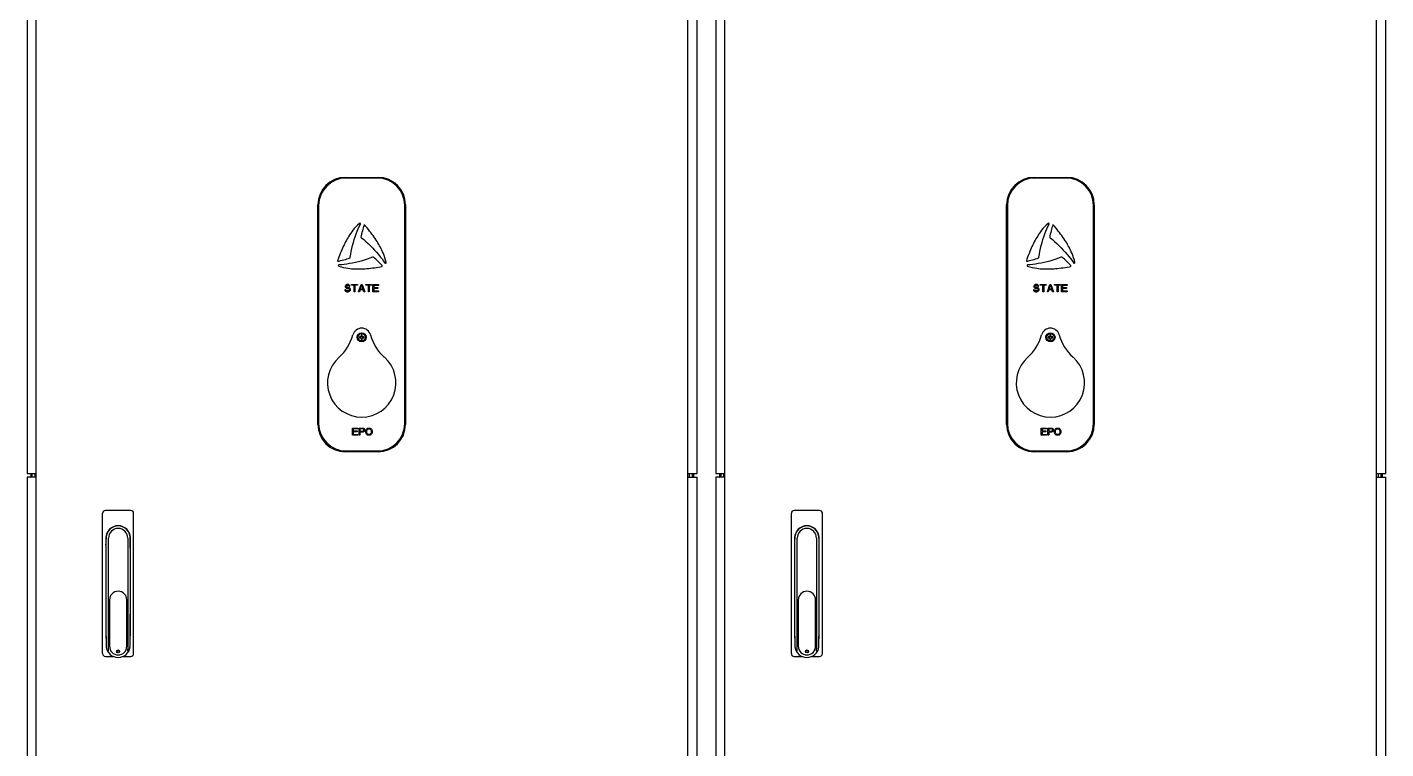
# Model space of a CAD drawing. Extents: x 59521 to 184406, y -1257 to 56672.
# Drawn here: x 69847 to 71336, y 14623 to 15415 of the extents above; entities that cross this region are included whole.
import ezdxf

# ---------------------------------------------------------------- set-up
doc = ezdxf.new("R2010")
doc.units = 0
doc.header["$MEASUREMENT"] = 0
doc.layers.get('0').update_dxf_attribs({"linetype": 'CONTINUOUS'})
for name, color, linetype in [('2401-01089_0', 7, 'CONTINUOUS'), ('4208-10637_0', 7, 'CONTINUOUS'), ('4208-10658_0', 7, 'CONTINUOUS'), ('4212-KH011_041_0', 7, 'CONTINUOUS'), ('4212-KH012_041_0', 7, 'CONTINUOUS'), ('4215-12653_3_0', 7, 'CONTINUOUS'), ('4215-12655_1_0', 7, 'CONTINUOUS'), ('4215-12661_1_0', 7, 'CONTINUOUS'), ('8SJ_MS839_0210_0', 7, 'CONTINUOUS'), ('MS840-1-F____-76922_0', 7, 'CONTINUOUS'), ('MS840-1-F____-80589_0', 7, 'CONTINUOUS')]:
    doc.layers.add(name, color=color, linetype=linetype)

# ---------------------------------------------------------------- blocks, each defined once
blk = doc.blocks.new('ju77')
at = {"layer": '2401-01089_0', "color": 87, "linetype": 'Continuous'}
for p, q in [((-42.5, -404.5), (-42.5, -405.5)), ((-40.5, -404.5), (-42.5, -404.5)), ((-42.5, -405.5), (-40.5, -405.5)), ((-40.5, -402.5), (-40.5, -404.5)), ((-39.5, -402.5), (-40.5, -402.5)), ((-40.5, -405.5), (-40.5, -407.5)), ((-40.5, -407.5), (-39.5, -407.5)), ((-39.5, -404.5), (-39.5, -402.5)), ((-37.5, -404.5), (-39.5, -404.5)), ((-39.5, -407.5), (-39.5, -405.5)), ((-39.5, -405.5), (-37.5, -405.5)), ((-37.5, -405.5), (-37.5, -404.5))]:
    blk.add_line(p, q, dxfattribs=at)
for radius in [5, 4]:
    blk.add_circle((-40, -405), radius, dxfattribs=at)
at = {"layer": '4208-10637_0', "color": 87, "linetype": 'Continuous'}
for centre, radius, start, end in [((-40, -405), 10, 15.033, 164.967), ((-98, -389.4), 50, 311.4715, 344.967), ((17.9, -389.4), 50, 195.033, 228.5285), ((-40, -455), 37.5, 131.4715, 48.5285)]:
    blk.add_arc(centre, radius, start, end, dxfattribs=at)
at = {"layer": '4208-10658_0', "color": 87, "linetype": 'Continuous'}
for p, q in [((-22.8, -230.3), (-57.2, -230.3)), ((-87.2, -260.3), (-87.2, -499.7)), ((7.2, -499.7), (7.2, -260.3)), ((-44.6, -281.8), (-46.5, -283.9)), ((-42.6, -280), (-44.6, -281.8)), ((-42.7, -283.3), (-41.5, -280.8)), ((-37.5, -282.2), (-37.9, -283.3)), ((-35.7, -283.2), (-36.7, -282)), ((-55.9, -297), (-56.8, -298.6)), ((-55, -295.4), (-55.9, -297)), ((-54, -293.9), (-55, -295.4)), ((-53, -292.3), (-54, -293.9)), ((-52, -290.8), (-53, -292.3)), ((-50.9, -289.2), (-52, -290.8)), ((-49.7, -287.6), (-50.9, -289.2)), ((-48.2, -285.8), (-49.7, -287.6)), ((-49.1, -301), (-48.2, -297.8)), ((-46.5, -283.9), (-48.2, -285.8)), ((-48.2, -297.8), (-47.2, -294.7)), ((-47.2, -294.7), (-46.1, -291.6)), ((-46.1, -291.6), (-45, -288.7)), ((-45, -288.7), (-43.9, -285.9)), ((-43.9, -285.9), (-42.7, -283.3)), ((-40.5, -293.7), (-40.8, -295.1)), ((-40.6, -295.6), (-40.3, -295.8)), ((-40.2, -291.8), (-40.5, -293.7)), ((-40.3, -295.8), (-37.8, -297.8)), ((-39.7, -290.1), (-40.2, -291.8)), ((-39.3, -288.3), (-39.7, -290.1)), ((-38.8, -286.5), (-39.3, -288.3)), ((-38.4, -284.9), (-38.8, -286.5)), ((-37.9, -283.3), (-38.4, -284.9)), ((-37.8, -297.8), (-35.4, -300)), ((-34.2, -284.9), (-35.7, -283.2)), ((-32.7, -286.7), (-34.2, -284.9)), ((-31.4, -288.4), (-32.7, -286.7)), ((-30, -290.1), (-31.4, -288.4)), ((-28.8, -291.7), (-30, -290.1)), ((-27.5, -293.4), (-28.8, -291.7)), ((-26.4, -295), (-27.5, -293.4)), ((-25.3, -296.7), (-26.4, -295)), ((-24.2, -298.3), (-25.3, -296.7)), ((-62.7, -311), (-63.5, -313)), ((-61.9, -309.1), (-62.7, -311)), ((-61.1, -307.2), (-61.9, -309.1)), ((-60.3, -305.4), (-61.1, -307.2)), ((-59.4, -303.6), (-60.3, -305.4)), ((-58.6, -301.9), (-59.4, -303.6)), ((-57.7, -300.2), (-58.6, -301.9)), ((-56.8, -298.6), (-57.7, -300.2)), ((-52.1, -313.9), (-51.5, -310.7)), ((-51.5, -310.7), (-50.8, -307.5)), ((-50.8, -307.5), (-50, -304.2)), ((-50, -304.2), (-49.1, -301)), ((-35.4, -300), (-32.9, -302.2)), ((-32.9, -302.2), (-30.5, -304.5)), ((-30.5, -304.5), (-28.2, -306.9)), ((-28.2, -306.9), (-25.9, -309.3)), ((-25.9, -309.3), (-23.7, -311.7)), ((-23.2, -299.9), (-24.2, -298.3)), ((-23.7, -311.7), (-21.5, -314.2)), ((-22.2, -301.4), (-23.2, -299.9)), ((-21.3, -303), (-22.2, -301.4)), ((-20.4, -304.6), (-21.3, -303)), ((-19.5, -306.2), (-20.4, -304.6)), ((-18.7, -307.9), (-19.5, -306.2)), ((-17.9, -309.5), (-18.7, -307.9)), ((-17.1, -311.3), (-17.9, -309.5)), ((-16.3, -313.1), (-17.1, -311.3)), ((-65.9, -319.4), (-66.4, -320.9)), ((-65.1, -317.2), (-65.9, -319.4)), ((-65.8, -321.5), (-64.7, -321.3)), ((-65.2, -327), (-62.6, -327.7)), ((-64.3, -315.1), (-65.1, -317.2)), ((-62.3, -325.4), (-65, -325.6)), ((-64.7, -321.3), (-63.1, -320.9)), ((-63.5, -313), (-64.3, -315.1)), ((-63.1, -320.9), (-61.4, -320.5)), ((-59.4, -325.1), (-62.3, -325.4)), ((-61.4, -320.5), (-59.7, -320)), ((-59.7, -320), (-57.9, -319.5)), ((-56.4, -324.7), (-59.4, -325.1)), ((-57.9, -319.5), (-56.2, -318.9)), ((-53.4, -324.2), (-56.4, -324.7)), ((-56.2, -318.9), (-54.4, -318.4)), ((-54.4, -318.4), (-53, -317.9)), ((-50.2, -323.6), (-53.4, -324.2)), ((-52.7, -317.5), (-52.6, -317.1)), ((-52.6, -317.1), (-52.1, -313.9)), ((-46.9, -322.9), (-50.2, -323.6)), ((-43.7, -322.1), (-46.9, -322.9)), ((-40.5, -321.3), (-43.7, -322.1)), ((-37.3, -320.3), (-40.5, -321.3)), ((-34.2, -319.3), (-37.3, -320.3)), ((-31, -318.2), (-34.2, -319.3)), ((-28.1, -317.1), (-31, -318.2)), ((-27.7, -317), (-28.1, -317.1)), ((-26.1, -318), (-27.2, -317.1)), ((-24.7, -319.2), (-26.1, -318)), ((-23.4, -320.5), (-24.7, -319.2)), ((-22, -321.8), (-23.4, -320.5)), ((-20.8, -323), (-22, -321.8)), ((-21.7, -327.9), (-19.5, -327.5)), ((-21.5, -314.2), (-19.6, -316.6)), ((-19.5, -324.3), (-20.8, -323)), ((-19.6, -316.6), (-17.7, -319)), ((-18.4, -325.5), (-19.5, -324.3)), ((-19.5, -327.5), (-17.9, -327.2)), ((-17.6, -326.3), (-18.4, -325.5)), ((-17.7, -319), (-16, -321.3)), ((-15.4, -315.2), (-16.3, -313.1)), ((-16, -321.3), (-14.5, -323.6)), ((-14.6, -317.7), (-15.4, -315.2)), ((-13.8, -320.4), (-14.6, -317.7)), ((-13.2, -323.1), (-13.8, -320.4)), ((-62.6, -327.7), (-59.9, -328.4)), ((-59.9, -328.4), (-57.3, -328.9)), ((-57.3, -328.9), (-55.1, -329.3)), ((-55.1, -329.3), (-53.1, -329.5)), ((-53.1, -329.5), (-51.2, -329.7)), ((-51.2, -329.7), (-49.3, -329.8)), ((-49.3, -329.8), (-47.5, -329.9)), ((-47.5, -329.9), (-45.7, -330)), ((-45.7, -330), (-43.8, -330)), ((-43.8, -330), (-42, -330)), ((-42, -330), (-40.1, -329.9)), ((-40.1, -329.9), (-38.2, -329.8)), ((-38.2, -329.8), (-36.3, -329.7)), ((-36.3, -329.7), (-34.3, -329.6)), ((-34.3, -329.6), (-32.3, -329.4)), ((-32.3, -329.4), (-30.3, -329.2)), ((-30.3, -329.2), (-28.2, -328.9)), ((-28.2, -328.9), (-26.1, -328.6)), ((-26.1, -328.6), (-23.9, -328.3)), ((-23.9, -328.3), (-21.7, -327.9)), ((-58.6, -352.8), (-58.4, -353.5)), ((-57.6, -352.8), (-58.6, -352.8)), ((-58.4, -353.5), (-57.9, -354.3)), ((-57.9, -348.2), (-58.1, -348.9)), ((-58.1, -348.9), (-58.1, -349.6)), ((-58.1, -349.6), (-57.9, -350.2)), ((-57.2, -347.5), (-57.9, -348.2)), ((-57.9, -350.2), (-57.2, -350.9)), ((-57.9, -354.3), (-57.1, -354.8)), ((-57.4, -353.3), (-57.6, -352.8)), ((-56.9, -353.8), (-57.4, -353.3)), ((-56.6, -347.2), (-57.2, -347.5)), ((-57.2, -350.9), (-56.6, -351.3)), ((-57.1, -349), (-56.9, -348.5)), ((-57.1, -349.4), (-57.1, -349)), ((-56.9, -349.9), (-57.1, -349.4)), ((-57.1, -354.8), (-56.2, -355)), ((-56.9, -348.5), (-56.4, -348.2)), ((-56.4, -350.2), (-56.9, -349.9)), ((-56.2, -354), (-56.9, -353.8)), ((-55.9, -347), (-56.6, -347.2)), ((-56.6, -351.3), (-55.9, -351.4)), ((-56.4, -348.2), (-55.9, -348)), ((-55.9, -350.4), (-56.4, -350.2)), ((-54.9, -354), (-56.2, -354)), ((-56.2, -355), (-54.9, -355)), ((-55.1, -347), (-55.9, -347)), ((-55.9, -348), (-54.9, -348)), ((-54.9, -350.4), (-55.9, -350.4)), ((-55.9, -351.4), (-54.9, -351.4)), ((-54.2, -347.2), (-55.1, -347)), ((-54.9, -348), (-54.4, -348.2)), ((-54.1, -350.6), (-54.9, -350.4)), ((-54.9, -351.4), (-54.2, -351.6)), ((-54.2, -353.8), (-54.9, -354)), ((-54.9, -355), (-54.1, -354.8)), ((-54.4, -348.2), (-54.1, -348.5)), ((-53.6, -347.7), (-54.2, -347.2)), ((-54.2, -351.6), (-53.7, -351.9)), ((-53.7, -353.5), (-54.2, -353.8)), ((-54.1, -348.5), (-53.9, -348.9)), ((-53.4, -350.9), (-54.1, -350.6)), ((-54.1, -354.8), (-53.4, -354.5)), ((-53.9, -348.9), (-52.9, -348.9)), ((-53.7, -351.9), (-53.4, -352.4)), ((-53.4, -353), (-53.7, -353.5)), ((-53.1, -348.4), (-53.6, -347.7)), ((-52.7, -351.6), (-53.4, -350.9)), ((-53.4, -352.4), (-53.4, -353)), ((-53.4, -354.5), (-52.7, -353.8)), ((-52.9, -348.9), (-53.1, -348.4)), ((-52.4, -352.3), (-52.7, -351.6)), ((-52.7, -353.8), (-52.4, -353.1)), ((-52.4, -353.1), (-52.4, -352.3)), ((-51.1, -347.9), (-51.1, -347)), ((-51.1, -347), (-44.7, -347)), ((-48.4, -347.9), (-51.1, -347.9)), ((-48.4, -355), (-48.4, -347.9)), ((-47.4, -355), (-48.4, -355)), ((-47.4, -347.9), (-47.4, -355)), ((-44.7, -347.9), (-47.4, -347.9)), ((-44.7, -347), (-44.7, -347.9)), ((-43.4, -355), (-40.7, -347)), ((-42.4, -355), (-43.4, -355)), ((-41.7, -353), (-42.4, -355)), ((-38.4, -353), (-41.7, -353)), ((-41.6, -352.3), (-40.1, -347.7)), ((-38.6, -352.3), (-41.6, -352.3)), ((-40.7, -347), (-39.4, -347)), ((-40.1, -347.7), (-38.6, -352.3)), ((-39.4, -347), (-36.7, -355)), ((-37.7, -355), (-38.4, -353)), ((-36.7, -355), (-37.7, -355)), ((-35.4, -347.9), (-35.4, -347)), ((-35.4, -347), (-29.1, -347)), ((-32.7, -347.9), (-35.4, -347.9)), ((-32.7, -355), (-32.7, -347.9)), ((-31.7, -355), (-32.7, -355)), ((-31.7, -347.9), (-31.7, -355)), ((-29.1, -347.9), (-31.7, -347.9)), ((-29.1, -347), (-29.1, -347.9)), ((-27.7, -355), (-27.7, -347)), ((-27.7, -347), (-21.7, -347)), ((-21.7, -355), (-27.7, -355)), ((-26.7, -348), (-26.7, -350.2)), ((-21.7, -348), (-26.7, -348)), ((-26.7, -350.2), (-22.4, -350.2)), ((-26.7, -351.3), (-26.7, -354)), ((-22.4, -351.3), (-26.7, -351.3)), ((-26.7, -354), (-21.7, -354)), ((-22.4, -350.2), (-22.4, -351.3)), ((-21.7, -347), (-21.7, -348)), ((-21.7, -354), (-21.7, -355)), ((-50.2, -512.5), (-50.2, -504.5)), ((-50.2, -504.5), (-44.2, -504.5)), ((-49.2, -505.5), (-49.2, -507.7)), ((-44.2, -505.5), (-49.2, -505.5)), ((-44.2, -504.5), (-44.2, -505.5)), ((-42.9, -512.5), (-42.9, -504.5)), ((-42.9, -504.5), (-38.9, -504.5)), ((-41.9, -505.4), (-41.9, -507.9)), ((-38.7, -505.4), (-41.9, -505.4)), ((-38.9, -504.5), (-38.1, -504.7)), ((-38.2, -505.5), (-38.7, -505.4)), ((-37.9, -505.9), (-38.2, -505.5)), ((-38.1, -504.7), (-37.4, -505.2)), ((-37.7, -506.4), (-37.9, -505.9)), ((-37.7, -506.9), (-37.7, -506.4)), ((-37.4, -505.2), (-36.9, -505.9)), ((-36.9, -505.9), (-36.7, -506.4)), ((-36.7, -506.4), (-36.7, -507.1)), ((-35.4, -507.2), (-35.2, -506.4)), ((-35.2, -506.4), (-34.9, -505.7)), ((-34.9, -505.7), (-34.2, -505)), ((-34.2, -505), (-33.6, -504.7)), ((-34.2, -506.5), (-33.9, -506)), ((-33.9, -506), (-33.4, -505.7)), ((-33.6, -504.7), (-32.7, -504.5)), ((-33.4, -505.7), (-32.7, -505.5)), ((-32.7, -504.5), (-31.4, -504.5)), ((-32.7, -505.5), (-31.4, -505.5)), ((-31.4, -504.5), (-30.6, -504.7)), ((-31.4, -505.5), (-30.7, -505.7)), ((-30.7, -505.7), (-30.2, -506)), ((-30.6, -504.7), (-29.9, -505)), ((-30.2, -506), (-29.9, -506.5)), ((-29.9, -505), (-29.2, -505.7)), ((-29.2, -505.7), (-28.9, -506.4)), ((-28.9, -506.4), (-28.7, -507.2)), ((-44.2, -512.5), (-50.2, -512.5)), ((-49.2, -507.7), (-44.9, -507.7)), ((-49.2, -508.8), (-49.2, -511.5)), ((-44.9, -508.8), (-49.2, -508.8)), ((-49.2, -511.5), (-44.2, -511.5)), ((-44.9, -507.7), (-44.9, -508.8)), ((-44.2, -511.5), (-44.2, -512.5)), ((-41.9, -512.5), (-42.9, -512.5)), ((-41.9, -507.9), (-38.7, -507.9)), ((-41.9, -508.9), (-41.9, -512.5)), ((-38.9, -508.9), (-41.9, -508.9)), ((-38.1, -508.8), (-38.9, -508.9)), ((-38.7, -507.9), (-38.2, -507.7)), ((-38.2, -507.7), (-37.9, -507.4)), ((-37.4, -508.2), (-38.1, -508.8)), ((-37.9, -507.4), (-37.7, -506.9)), ((-36.9, -507.6), (-37.4, -508.2)), ((-36.7, -507.1), (-36.9, -507.6)), ((-35.4, -509.8), (-35.4, -507.2)), ((-35.2, -510.6), (-35.4, -509.8)), ((-34.9, -511.3), (-35.2, -510.6)), ((-34.2, -512), (-34.9, -511.3)), ((-34.4, -507.2), (-34.2, -506.5)), ((-34.4, -509.8), (-34.4, -507.2)), ((-34.2, -510.5), (-34.4, -509.8)), ((-33.9, -511), (-34.2, -510.5)), ((-33.6, -512.3), (-34.2, -512)), ((-33.4, -511.3), (-33.9, -511)), ((-32.7, -512.5), (-33.6, -512.3)), ((-32.7, -511.5), (-33.4, -511.3)), ((-31.4, -511.5), (-32.7, -511.5)), ((-31.4, -512.5), (-32.7, -512.5)), ((-30.7, -511.3), (-31.4, -511.5)), ((-30.6, -512.3), (-31.4, -512.5)), ((-30.2, -511), (-30.7, -511.3)), ((-29.9, -512), (-30.6, -512.3)), ((-29.9, -510.5), (-30.2, -511)), ((-29.9, -506.5), (-29.7, -507.2)), ((-29.7, -509.8), (-29.9, -510.5)), ((-29.2, -511.3), (-29.9, -512)), ((-29.7, -507.2), (-29.7, -509.8)), ((-28.9, -510.6), (-29.2, -511.3)), ((-28.7, -509.8), (-28.9, -510.6)), ((-28.7, -507.2), (-28.7, -509.8)), ((-57.2, -529.7), (-22.8, -529.7))]:
    blk.add_line(p, q, dxfattribs=at)
for centre, radius, start, end in [((-57.2, -260.3), 30, 90, 180), ((-22.8, -260.3), 30, 0, 90), ((-42.1, -280.5), 0.689, 333.2843, 132.0013), ((-37.1, -282.3), 0.5, 40.995, 162.0731), ((-40.3, -295.2), 0.5, 169.1321, 231.6387), ((-65.9, -321), 0.5, 160.995, 282.0731), ((-65, -326.3), 0.689, 93.2843, 252.0013), ((-53.2, -317.4), 0.5, 289.1321, 351.6387), ((-27.5, -317.4), 0.5, 49.1321, 111.6387), ((-18, -326.7), 0.5, 280.995, 42.0731), ((-13.9, -323.2), 0.689, 213.2843, 12.0013), ((-57.2, -499.7), 30, 180, 270), ((-22.8, -499.7), 30, 270, 0)]:
    blk.add_arc(centre, radius, start, end, dxfattribs=at)
at = {"layer": '4212-KH011_041_0', "color": 87, "linetype": 'Continuous'}
for p, q in [((-401.5, -554.5), (-401.5, -558.5)), ((-398.5, -554.5), (-398.5, -558.5))]:
    blk.add_line(p, q, dxfattribs=at)
at = {"layer": '4212-KH012_041_0', "color": 87, "linetype": 'Continuous'}
for p, q in [((319.5, -558.5), (319.5, -554.5)), ((322.5, -558.5), (322.5, -554.5))]:
    blk.add_line(p, q, dxfattribs=at)
at = {"layer": '4215-12653_3_0', "color": 87, "linetype": 'Continuous'}
for p, q in [((-406.7, -558.5), (-406.7, -1554)), ((-397, -558.5), (-406.7, -558.5)), ((-402.9, -554.5), (-402.9, -558.3)), ((-401.7, -554.5), (-401.7, -558.3)), ((317, -558.5), (327.7, -558.5)), ((322.7, -558.3), (322.7, -554.5)), ((323.9, -558.3), (323.9, -554.5)), ((327.7, -1554), (327.7, -558.5))]:
    blk.add_line(p, q, dxfattribs=at)
for centre, radius, start, end in [((-403.1, -558.3), 0.2, 270, 0), ((-403.1, -558.3), 1.4, 351.7779, 0), ((324.1, -558.3), 1.4, 180, 188.2221), ((324.1, -558.3), 0.2, 180, 270)]:
    blk.add_arc(centre, radius, start, end, dxfattribs=at)
at = {"layer": '4215-12655_1_0', "color": 87, "linetype": 'Continuous'}
for p, q in [((-406.7, 457.6), (-406.7, -554.5)), ((327.7, -554.5), (327.7, 457.6)), ((-406.7, -554.5), (-397, -554.5)), ((317, -554.5), (327.7, -554.5))]:
    blk.add_line(p, q, dxfattribs=at)
at = {"layer": '4215-12661_1_0', "color": 87, "linetype": 'Continuous'}
for p, q in [((-397, -1554), (-397, 459)), ((317, 459), (317, -1554)), ((-58, -229.5), (-22, -229.5)), ((-88, -500.5), (-88, -259.5)), ((8, -259.5), (8, -500.5)), ((-22, -530.5), (-58, -530.5))]:
    blk.add_line(p, q, dxfattribs=at)
for centre, start, end in [((-58, -259.5), 90, 180), ((-22, -259.5), 0, 90), ((-58, -500.5), 180, 270), ((-22, -500.5), 270, 0)]:
    blk.add_arc(centre, 30, start, end, dxfattribs=at)
at = {"layer": '8SJ_MS839_0210_0', "color": 87, "linetype": 'Continuous'}
for p, q in [((-316.5, -693.1), (-316.5, -743.9)), ((-297.5, -743.9), (-297.5, -693.1))]:
    blk.add_line(p, q, dxfattribs=at)
blk.add_circle((-307, -749.6), 1.65, dxfattribs=at)
for centre, start, end in [((-307, -693.1), 0, 180), ((-307, -743.9), 180, 0)]:
    blk.add_arc(centre, 9.5, start, end, dxfattribs=at)
at = {"layer": 'MS840-1-F____-76922_0', "color": 87, "linetype": 'Continuous'}
for p, q in [((-320.2, -623.5), (-320.2, -625)), ((-320.2, -625), (-320.2, -625.1)), ((-320.2, -625.1), (-320.2, -625.2)), ((-320.2, -625.2), (-320.2, -625.2)), ((-317.5, -747), (-317.5, -625.2)), ((-296.5, -625.2), (-296.5, -747)), ((-293.9, -625), (-293.9, -623.5)), ((-293.9, -625.1), (-293.9, -625)), ((-293.9, -625.2), (-293.9, -625.1)), ((-293.9, -625.2), (-293.9, -625.2)), ((-320.3, -733), (-320.3, -626.6)), ((-293.8, -626.6), (-293.8, -733)), ((-320.2, -734.5), (-320.2, -744.5)), ((-293.9, -744.5), (-293.9, -734.5))]:
    blk.add_line(p, q, dxfattribs=at)
blk.add_circle((-307, -749.6), 1.25, dxfattribs=at)
for centre, radius, start, end in [((-307, -625.2), 13.2, 7.8078, 172.1923), ((-332.5, -624.5), 12.4, 2.0333, 2.3437), ((-333.3, -624.5), 13.2, 1.8877, 2.0349), ((-307, -625.2), 10.5, 0, 180), ((-280.7, -625), 13.2, 181.138, 186.8102), ((-307, -733), 13.2, 180, 186.6837), ((-307, -743), 13.2, 186.6837, 353.3163), ((-307, -733), 13.2, 353.3163, 0)]:
    blk.add_arc(centre, radius, start, end, dxfattribs=at)
for points, knots in [([(-320.2, -625.2), (-320.2, -625.4), (-320.2, -625.9), (-320.3, -626.3), (-320.3, -626.6)], [0, 0, 0, 0, 0.393495, 1, 1, 1, 1]), ([(-320.1, -624), (-320.1, -623.9), (-320.1, -623.7), (-320.2, -623.5), (-320.2, -623.5), (-320.2, -623.5)], [0, 0, 0, 0, 0.733566, 0.92943, 1, 1, 1, 1]), ([(-320.2, -626), (-320.2, -625.9), (-320.1, -625.7), (-320.1, -625.4), (-320.1, -625.2)], [0, 0, 0, 0, 0.224916, 1, 1, 1, 1]), ([(-320.1, -625), (-320.1, -624.8), (-320.1, -624.5), (-320.1, -624.2), (-320.1, -624.1)], [0, 0, 0, 0, 0.772267, 1, 1, 1, 1]), ([(-293.9, -623.5), (-294, -623.5), (-293.9, -623.7), (-294, -623.9), (-294, -624.4), (-294, -624.8), (-294, -625)], [0, 0, 0, 0, 0.077684, 0.294373, 0.618063, 1, 1, 1, 1]), ([(-294, -625.2), (-294, -625.4), (-293.9, -625.7), (-293.9, -626.2), (-293.8, -626.4), (-293.8, -626.6), (-293.8, -626.6)], [0, 0, 0, 0, 0.390593, 0.710773, 0.922643, 1, 1, 1, 1]), ([(-320.3, -626.6), (-320.3, -626.6), (-320.3, -626.5), (-320.2, -626.3), (-320.2, -626.1), (-320.2, -626)], [0, 0, 0, 0, 0.073117, 0.271027, 1, 1, 1, 1]), ([(-319, -748.7), (-319, -748.8), (-318.8, -749), (-318.6, -749.3), (-318.2, -749.4), (-317.9, -749.1), (-317.7, -748.6), (-317.6, -747.9), (-317.5, -747.4), (-317.5, -747)], [0, 0, 0, 0, 0.114814, 0.215546, 0.305498, 0.411963, 0.548443, 0.696904, 1, 1, 1, 1]), ([(-295.1, -748.7), (-295.1, -748.8), (-295.3, -749), (-295.5, -749.3), (-295.9, -749.4), (-296.2, -749.1), (-296.4, -748.6), (-296.5, -747.9), (-296.5, -747.4), (-296.5, -747)], [0, 0, 0, 0, 0.114809, 0.215539, 0.305483, 0.411954, 0.548441, 0.696904, 1, 1, 1, 1])]:
    blk.add_open_spline(points, degree=3, knots=knots, dxfattribs=at)
for points in [[(-320.1, -625.2), (-320.1, -625.2), (-320.1, -625.1), (-320.1, -625)], [(-294, -625), (-294, -625.1), (-294, -625.2), (-294, -625.2)]]:
    blk.add_open_spline(points, degree=3, dxfattribs=at)
at = {"layer": 'MS840-1-F____-80589_0', "color": 87, "linetype": 'Continuous'}
for p, q in [((-293, -595), (-321, -595)), ((-324, -752), (-324, -598)), ((-290, -752), (-290, -598)), ((-320.3, -626.5), (-320.3, -623.8)), ((-320.3, -636.2), (-320.3, -625)), ((-319.8, -621.3), (-319.7, -621.3)), ((-317.6, -617.2), (-317.8, -617.2)), ((-296.3, -617.2), (-296.5, -617.2)), ((-294.4, -621.3), (-294.3, -621.3)), ((-293.7, -636.2), (-293.7, -625)), ((-320.4, -636.2), (-320.3, -636.2)), ((-320.3, -632.8), (-320.3, -632.8)), ((-293.7, -628.7), (-293.8, -628.7)), ((-293.8, -632.8), (-293.7, -632.8)), ((-293.8, -636.2), (-293.7, -636.2)), ((-320.4, -708.8), (-320.4, -734.1)), ((-293.7, -734.1), (-293.7, -708.8)), ((-321, -755), (-312.6, -755)), ((-301.5, -755), (-293, -755))]:
    blk.add_line(p, q, dxfattribs=at)
for centre, radius, start, end in [((-321, -598), 3, 90, 180), ((-293, -598), 3, 0, 90), ((-307, -625), 13.3, 0, 180), ((-706.5, -626.8), 386.2, 359.1147, 359.6737), ((-307.6, -734.1), 12.8, 180.0043, 181.943), ((-307.4, -734.1), 13, 181.9425, 189.8567), ((-306.6, -734.1), 13, 350.1452, 358.0603), ((-306.5, -734.1), 12.8, 358.0562, 359.9956), ((-321, -752), 3, 180, 270), ((-293, -752), 3, 270, 0)]:
    blk.add_arc(centre, radius, start, end, dxfattribs=at)
for points in [[(-320.4, -708.8), (-320.4, -708.9), (-320.4, -709.1), (-320.3, -709.2)], [(-293.8, -709.2), (-293.7, -709.1), (-293.7, -708.9), (-293.7, -708.8)]]:
    blk.add_open_spline(points, degree=3, dxfattribs=at)

msp = doc.modelspace()

# ---------------------------------------------------------------- block references
for p in [(70253.641, 15479.528), (71008.641, 15479.528)]:
    msp.add_blockref('ju77', p)

doc.saveas('drawing.dxf')
